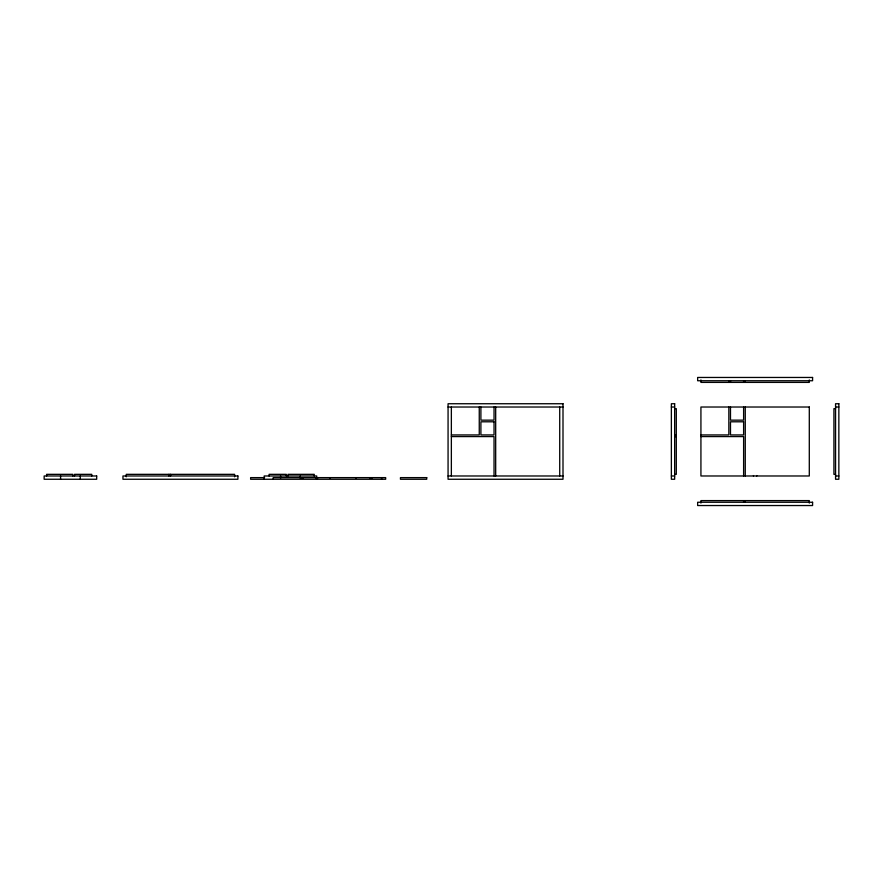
<?xml version="1.0" encoding="UTF-8"?>
<svg xmlns="http://www.w3.org/2000/svg" width="883" height="883" viewBox="0 0 883 883"><rect width="100%" height="100%" fill="white"/><g stroke="black" fill="none" stroke-linecap="round" stroke-linejoin="round"><path stroke-width="1.32" d="M448.067 407.019L563.001 407.019M671.367 407.019L674.656 407.019M835.561 407.019L838.85 407.019M674.656 408.663L676.301 408.663L676.301 474.337L674.656 474.337M835.561 408.663L833.927 408.663L833.927 474.337L835.561 474.337M451.356 434.933L479.259 434.933L479.259 407.019M674.656 434.933L676.301 434.933M700.925 434.933L728.839 434.933L728.839 407.019M451.356 436.577L494.039 436.577L494.039 475.981M674.656 436.577L676.301 436.577M700.925 436.577L743.618 436.577L743.618 475.981M448.067 475.981L563.001 475.981M671.367 475.981L674.656 475.981M835.561 475.981L838.85 475.981M264.58 477.626L250.629 477.626L250.629 479.259L385.672 479.259L385.672 477.626L316.467 477.626M809.292 379.922L809.292 382.394L700.925 382.394L700.925 379.922M809.292 503.078L809.292 500.606L700.925 500.606L700.925 503.078M745.274 380.75L745.263 382.394M745.263 407.019L745.263 475.981M745.263 500.606L745.263 502.25M743.618 380.75L743.618 382.394M743.618 407.019L743.618 420.153L730.484 420.153L730.484 407.019M743.618 500.606L743.618 502.25M730.484 380.75L730.484 382.394M728.839 380.75L728.85 382.394M559.723 407.019L559.723 475.981M495.683 407.019L495.683 475.981M494.039 407.019L494.039 420.153L480.904 420.153L480.904 407.019M451.356 407.019L451.356 475.981M381.566 477.626L381.566 479.259M371.721 477.626L371.721 478.443M370.076 477.626L370.076 478.443M356.114 477.626L356.114 478.443M329.845 477.626L329.845 478.443M317.538 477.626L317.538 478.443L315.893 478.443L315.893 477.626L273.2 477.626L273.2 479.259M316.71 479.259L316.71 475.981L264.172 475.981L264.172 479.259M314.249 475.981L314.249 474.337L287.979 474.337L287.979 475.981M302.759 477.626L302.759 478.443M301.114 477.626L301.114 478.443M300.297 475.981L300.297 478.167M286.335 475.981L286.335 474.337L269.094 474.337L269.094 475.981M280.584 475.981L280.584 478.167M234.613 476.798L234.613 474.337L126.247 474.337L126.247 476.798M170.585 474.337L170.585 475.981M168.94 474.337L168.94 475.981M91.766 475.981L91.766 474.337L74.525 474.337L74.525 475.981M80.276 475.981L80.276 479.259M72.881 475.981L72.881 474.337L46.611 474.337L46.611 475.981M60.574 475.981L60.574 479.259M753.464 475.981A1.645 1.645 0 0 1 753.53 475.551M756.698 475.551A1.645 1.645 0 0 1 756.753 475.981M812.581 377.46L697.647 377.46L697.647 380.75L812.581 380.75L812.581 377.46M563.001 403.741L448.067 403.741L448.067 479.259L563.001 479.259L563.001 403.741M674.656 403.741L671.367 403.741L671.367 479.259L674.656 479.259L674.656 403.741M838.85 403.741L835.561 403.741L835.561 479.259L838.85 479.259L838.85 403.741M809.292 407.019L700.925 407.019L700.925 475.981L809.292 475.981L809.292 407.019M494.039 421.798L480.904 421.798L480.904 434.933L494.039 434.933L494.039 421.798M743.618 421.798L730.484 421.798L730.484 434.933L743.618 434.933L743.618 421.798M96.688 475.981L44.15 475.981L44.15 479.259L96.688 479.259L96.688 475.981M237.902 475.981L122.958 475.981L122.958 479.259L237.902 479.259L237.902 475.981M426.721 477.626L400.452 477.626L400.452 479.259L426.721 479.259L426.721 477.626M812.581 502.25L697.647 502.25L697.647 505.54L812.581 505.54L812.581 502.25"/></g></svg>
